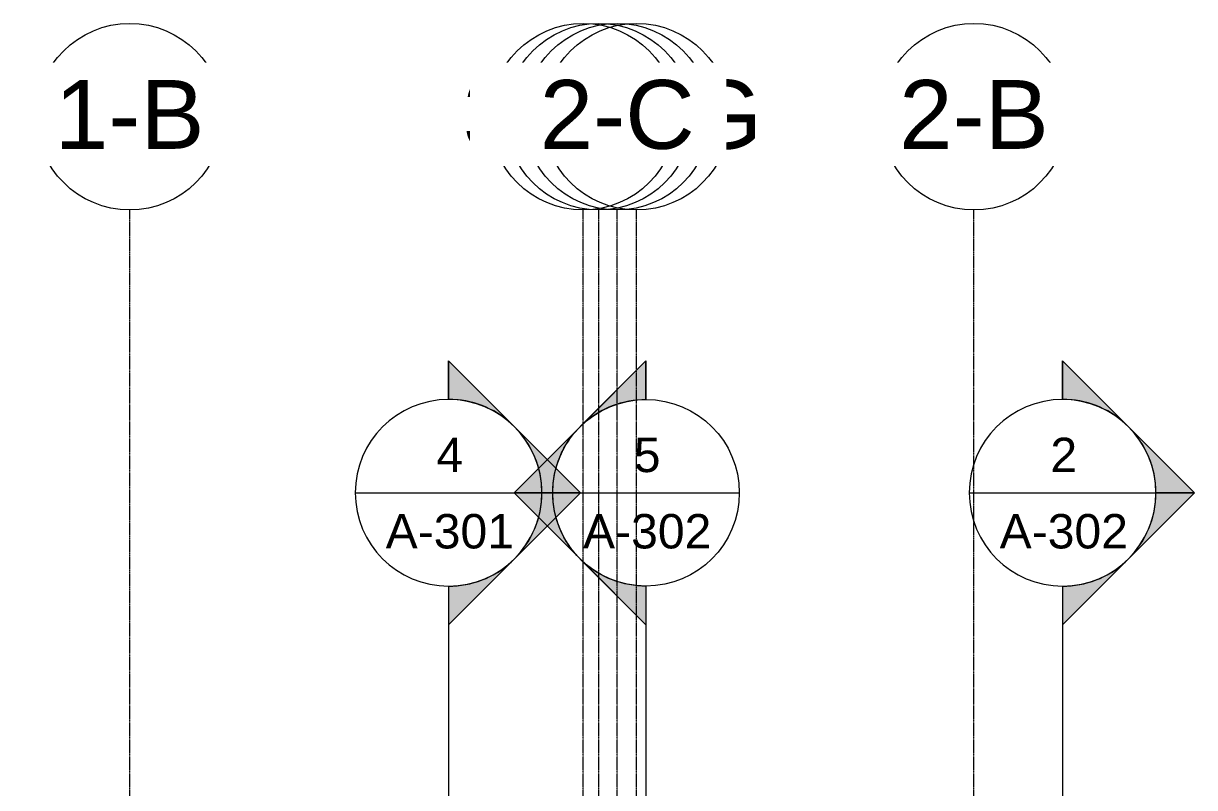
# Model space of a CAD drawing. Header units: inches. Extents: x -55396 to -733, y -290 to 853.
# Drawn here: x -19597 to -18995, y 441 to 835 of the extents above; entities that cross this region are included whole.
import ezdxf

# ---------------------------------------------------------------- set-up
doc = ezdxf.new("R2010")
doc.units = ezdxf.units.IN
doc.header["$MEASUREMENT"] = 0
doc.linetypes.add('Grid Line 1_2_', pattern=[0.875, 0.5, -0.125, 0.125, -0.125])
for name, color, linetype, lineweight in [('G-ANNO-SYMB', 111, 'Continuous', 9), ('S-GRID', 1, 'Continuous', 9), ('S-GRID-IDEN', 1, 'Continuous', 9)]:
    doc.layers.add(name, color=color, linetype=linetype, lineweight=lineweight)
doc.styles.add('Arial_1', font='arial.ttf', dxfattribs={"height": 35.407186})
doc.styles.add('Arial_2', font='arial.ttf', dxfattribs={"height": 17.703593})

# ---------------------------------------------------------------- blocks, each defined once
blk = doc.blocks.new('Grid - Grid Head - Circle-14747-Section 7')
at = {"layer": 'S-GRID-IDEN'}
blk.add_circle((21143.8, 786.66), 48, dxfattribs=at)
blk = doc.blocks.new('Section - Section Head - Filled-1526-Section 7')
at = {"layer": 'G-ANNO-SYMB'}
h = blk.add_hatch(color=256, dxfattribs=at)
edge = h.paths.add_edge_path(flags=0)
edge.add_arc((22272.83, 593.16), 48.06, 47.9216, 90)
edge.add_line((22272.83, 641.22), (22272.83, 661.04))
edge.add_line((22272.83, 661.04), (22305.04, 628.83))
h = blk.add_hatch(color=256, dxfattribs=at)
edge = h.paths.add_edge_path(flags=0)
edge.add_line((22306.77, 627.1), (22340.72, 593.16))
edge.add_line((22340.72, 593.16), (22320.83, 593.16))
edge.add_arc((22272.83, 593.16), 48, 360, 405)
h = blk.add_hatch(color=256, dxfattribs=at)
edge = h.paths.add_edge_path(flags=0)
edge.add_arc((22272.83, 593.16), 48, 315, 360)
edge.add_line((22320.83, 593.16), (22340.72, 593.16))
edge.add_line((22340.72, 593.16), (22306.77, 559.22))
h = blk.add_hatch(color=256, dxfattribs=at)
edge = h.paths.add_edge_path(flags=0)
edge.add_line((22305.04, 557.48), (22272.83, 525.27))
edge.add_line((22272.83, 525.27), (22272.83, 545.09))
edge.add_arc((22272.83, 593.16), 48.06, 270, 312.0784)
for p, q in [((22340.72, 593.16), (22272.83, 661.04)), ((22272.83, 641.16), (22272.83, 661.04)), ((22305.04, 628.83), (22272.83, 661.04)), ((22272.83, 661.04), (22272.83, 641.22)), ((22340.72, 593.16), (22306.77, 627.1)), ((22340.72, 593.16), (22272.83, 525.27)), ((22306.77, 559.22), (22340.72, 593.16)), ((22320.83, 593.16), (22340.72, 593.16)), ((22340.72, 593.16), (22320.83, 593.16)), ((22272.83, 525.27), (22305.04, 557.48)), ((22272.83, 545.16), (22272.83, 525.27)), ((22272.83, 545.09), (22272.83, 525.27))]:
    blk.add_line(p, q, dxfattribs=at)
for radius, start, end in [(48, 90, 270), (48.06, 47.9216, 90), (48, 270, 90), (48, 360, 45), (48, 315, 360), (48.06, 270, 312.0784)]:
    blk.add_arc((22272.83, 593.16), radius, start, end, dxfattribs=at)

msp = doc.modelspace()

# ---------------------------------------------------------------- linework, layer by layer
at = {"layer": 'G-ANNO-SYMB'}
for p, q in [((-19426.72, 593.16), (-19330.72, 593.16)), ((-19325.19, 593.16), (-19229.19, 593.16)), ((-19110.92, 593.16), (-19014.92, 593.16)), ((-19378.72, 545.16), (-19378.72, -79.66)), ((-19277.19, 545.16), (-19277.19, -79.66)), ((-19062.92, 545.16), (-19062.92, -79.66))]:
    msp.add_line(p, q, dxfattribs=at)
at = {"layer": 'S-GRID', "linetype": 'Grid Line 1_2_'}
for p, q in [((-19542.75, -273.16), (-19542.75, 738.66)), ((-19542.75, -273.16), (-19542.75, 738.66)), ((-19309.5, -273.16), (-19309.5, 738.66)), ((-19301.5, -273.16), (-19301.5, 738.66)), ((-19292, -273.16), (-19292, 738.66)), ((-19292, -273.16), (-19292, 738.66)), ((-19282, -273.16), (-19282, 738.66)), ((-19108.5, -273.16), (-19108.5, 738.66)), ((-19108.5, -273.16), (-19108.5, 738.66))]:
    msp.add_line(p, q, dxfattribs=at)

# ---------------------------------------------------------------- block references
at = {"layer": 'G-ANNO-SYMB'}
for p in [(-41651.55, 0), (-41335.75, 0)]:
    msp.add_blockref('Section - Section Head - Filled-1526-Section 7', p, dxfattribs=at)
at = {"layer": 'G-ANNO-SYMB', "extrusion": (0, 0, -1)}
msp.add_blockref('Section - Section Head - Filled-1526-Section 7', (-2995.64, 0), dxfattribs=at)
at = {"layer": 'S-GRID-IDEN'}
for p in [(-40686.55, 0), (-40445.3, 0), (-40252.3, 0)]:
    msp.add_blockref('Grid - Grid Head - Circle-14747-Section 7', p, dxfattribs=at)

# ---------------------------------------------------------------- texts
at = {"layer": 'G-ANNO-SYMB', "attachment_point": 2, "line_spacing_factor": 0.938532, "style": 'Arial_2'}
for s, insert, char_height, width in [('4', (-19378.1, 621.5), 17.7, 16.416), ('5', (-19276.58, 621.5), 17.7, 16.416), ('2', (-19062.31, 621.5), 17.7, 16.416), ('A-301', (-19378.1, 582.22), 17.704, 78.624), ('A-302', (-19276.58, 582.22), 17.704, 78.624), ('A-302', (-19062.31, 582.22), 17.704, 78.624)]:
    msp.add_mtext(s, dxfattribs=dict(at, insert=insert, char_height=char_height, width=width))

# ---------------------------------------------------------------- next in the draw order: texts
at = {"layer": 'S-GRID-IDEN', "char_height": 35.407, "width": 85.104, "attachment_point": 2, "line_spacing_factor": 0.938532, "style": 'Arial_1', "bg_fill": 3, "box_fill_scale": 1.25, "bg_fill_color": 0, "bg_fill_transparency": 0}
for s, insert in [('3-4', (-19542.76, 805.53)), ('3-3', (-19301.51, 805.53)), ('3-2', (-19108.51, 805.53))]:
    msp.add_mtext(s, dxfattribs=dict(at, insert=insert))

# ---------------------------------------------------------------- next in the draw order: block references
at = {"layer": 'S-GRID-IDEN'}
for p in [(-40686.55, 0), (-40453.3, 0), (-40252.3, 0)]:
    msp.add_blockref('Grid - Grid Head - Circle-14747-Section 7', p, dxfattribs=at)

# ---------------------------------------------------------------- next in the draw order: texts
at = {"layer": 'S-GRID-IDEN', "char_height": 35.407, "attachment_point": 2, "line_spacing_factor": 0.938532, "style": 'Arial_1', "bg_fill": 3, "box_fill_scale": 1.25, "bg_fill_color": 0, "bg_fill_transparency": 0}
for s, insert, width in [('1-B', (-19542.76, 805.53), 91.584), ('3-3.G', (-19309.51, 805.53), 147.312), ('2-B', (-19108.51, 805.53), 91.584)]:
    msp.add_mtext(s, dxfattribs=dict(at, insert=insert, width=width))

# ---------------------------------------------------------------- next in the draw order: block references
at = {"layer": 'S-GRID-IDEN'}
msp.add_blockref('Grid - Grid Head - Circle-14747-Section 7', (-40435.8, 0), dxfattribs=at)

# ---------------------------------------------------------------- next in the draw order: texts
at = {"layer": 'S-GRID-IDEN', "insert": (-19292.01, 805.53), "char_height": 35.407, "width": 91.584, "attachment_point": 2, "line_spacing_factor": 0.938532, "style": 'Arial_1', "bg_fill": 3, "box_fill_scale": 1.25, "bg_fill_color": 0, "bg_fill_transparency": 0}
msp.add_mtext('1-A', dxfattribs=at)

# ---------------------------------------------------------------- next in the draw order: block references
at = {"layer": 'S-GRID-IDEN'}
msp.add_blockref('Grid - Grid Head - Circle-14747-Section 7', (-40425.8, 0), dxfattribs=at)

# ---------------------------------------------------------------- next in the draw order: texts
at = {"layer": 'S-GRID-IDEN', "insert": (-19282.01, 805.53), "char_height": 35.407, "width": 153.792, "attachment_point": 2, "line_spacing_factor": 0.938532, "style": 'Arial_1', "bg_fill": 3, "box_fill_scale": 1.25, "bg_fill_color": 0, "bg_fill_transparency": 0}
msp.add_mtext('1-A.G', dxfattribs=at)

# ---------------------------------------------------------------- next in the draw order: block references
at = {"layer": 'S-GRID-IDEN'}
msp.add_blockref('Grid - Grid Head - Circle-14747-Section 7', (-40435.8, 0), dxfattribs=at)

# ---------------------------------------------------------------- next in the draw order: texts
at = {"layer": 'S-GRID-IDEN', "insert": (-19292.01, 805.53), "char_height": 35.407, "width": 94.608, "attachment_point": 2, "line_spacing_factor": 0.938532, "style": 'Arial_1', "bg_fill": 3, "box_fill_scale": 1.25, "bg_fill_color": 0, "bg_fill_transparency": 0}
msp.add_mtext('2-C', dxfattribs=at)

doc.saveas('drawing.dxf')
